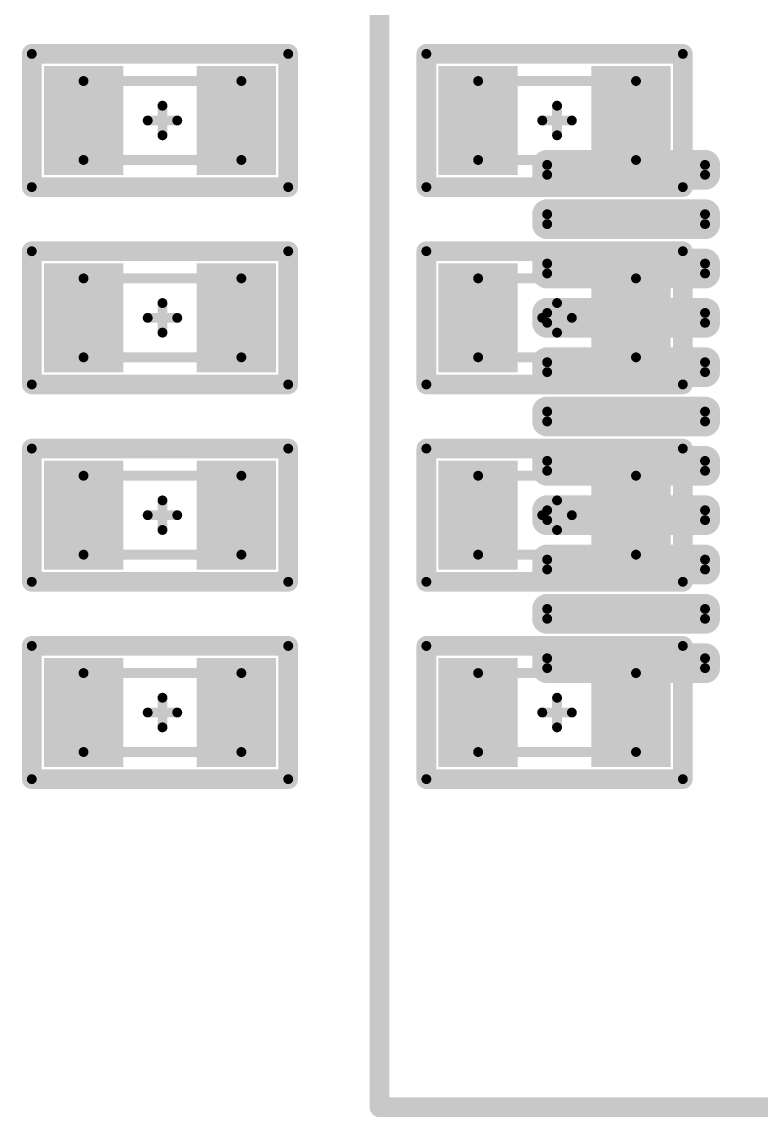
# Model space of a CAD drawing. Header units: millimetres. Extents: x 169 to 355, y 129 to 253.
# Drawn here: x 238.37 to 245.87, y 136.9 to 148 of the extents above; entities that cross this region are included whole.
import ezdxf

# ---------------------------------------------------------------- set-up
doc = ezdxf.new("R2010")
doc.units = ezdxf.units.MM
for name, color, linetype in [('BottomLayer', 5, 'Continuous'), ('BottomOverlay', 54, 'Continuous'), ('BottomPaste', 16, 'Continuous'), ('BottomSolder', 6, 'Continuous'), ('Mechanical1', 6, 'Continuous'), ('Mechanical15', 56, 'Continuous'), ('TopLayer', 1, 'Continuous'), ('TopOverlay', 2, 'Continuous'), ('TopPaste', 8, 'Continuous'), ('TopSolder', 216, 'Continuous')]:
    doc.layers.add(name, color=color, linetype=linetype)

# ---------------------------------------------------------------- blocks, each defined once
blk = doc.blocks.new('R0603_1491')
at = {"layer": 'Mechanical1', "const_width": 0.1}
for points in [[(0.8, 0.4), (-0.8, 0.4)], [(-0.8, 0.4), (-0.8, -0.4)], [(0.8, 0.4), (0.8, -0.4)], [(0.8, -0.4), (-0.8, -0.4)]]:
    blk.add_lwpolyline(points, dxfattribs=at)
at = {"layer": 'Mechanical1', "const_width": 0.05}
for points in [[(-0.825, 0.4, 1), (-0.775, 0.4, 1)], [(-0.825, 0.4, 1), (-0.775, 0.4, 1)], [(0.775, 0.4, 1), (0.825, 0.4, 1)], [(0.775, 0.4, 1), (0.825, 0.4, 1)], [(-0.825, -0.4, 1), (-0.775, -0.4, 1)], [(-0.825, -0.4, 1), (-0.775, -0.4, 1)], [(0.775, -0.4, 1), (0.825, -0.4, 1)], [(0.775, -0.4, 1), (0.825, -0.4, 1)]]:
    blk.add_lwpolyline(points, format="xyb", close=True, dxfattribs=at)
at = {"layer": 'Mechanical15', "const_width": 0.1}
for points in [[(1.325, 0.675), (-1.275, 0.675)], [(-1.275, 0.675), (-1.275, -0.675)], [(1.325, 0.675), (1.325, -0.675)], [(0, 0.15), (0, -0.15)], [(0.15, 0), (-0.15, 0)], [(1.325, -0.675), (-1.275, -0.675)]]:
    blk.add_lwpolyline(points, dxfattribs=at)
at = {"layer": 'Mechanical15', "const_width": 0.05}
for points in [[(-1.3, 0.675, 1), (-1.25, 0.675, 1)], [(-1.3, 0.675, 1), (-1.25, 0.675, 1)], [(1.3, 0.675, 1), (1.35, 0.675, 1)], [(1.3, 0.675, 1), (1.35, 0.675, 1)], [(-0.025, 0.15, 1), (0.025, 0.15, 1)], [(-0.175, 0, 1), (-0.125, 0, 1)], [(0.125, 0, 1), (0.175, 0, 1)], [(-0.025, -0.15, 1), (0.025, -0.15, 1)], [(-1.3, -0.675, 1), (-1.25, -0.675, 1)], [(-1.3, -0.675, 1), (-1.25, -0.675, 1)], [(1.3, -0.675, 1), (1.35, -0.675, 1)], [(1.3, -0.675, 1), (1.35, -0.675, 1)]]:
    blk.add_lwpolyline(points, format="xyb", close=True, dxfattribs=at)
at = {"layer": 'TopLayer'}
for points in [[(-1.05, 0.45), (-1.05, -0.45), (-0.45, 0.45), (-0.45, -0.45)], [(0.5, 0.45), (0.5, -0.45), (1.1, 0.45), (1.1, -0.45)]]:
    blk.add_solid(points, dxfattribs=at)
at = {"layer": 'TopOverlay', "const_width": 0.2}
for points in [[(1.325, 0.675), (-1.275, 0.675)], [(-1.275, 0.675), (-1.275, -0.675)], [(1.325, 0.675), (1.325, -0.675)], [(1.325, -0.675), (-1.275, -0.675)]]:
    blk.add_lwpolyline(points, dxfattribs=at)
at = {"layer": 'TopOverlay', "const_width": 0.1}
for points in [[(-1.325, 0.675, 1), (-1.225, 0.675, 1)], [(-1.325, 0.675, 1), (-1.225, 0.675, 1)], [(1.275, 0.675, 1), (1.375, 0.675, 1)], [(1.275, 0.675, 1), (1.375, 0.675, 1)], [(-1.325, -0.675, 1), (-1.225, -0.675, 1)], [(-1.325, -0.675, 1), (-1.225, -0.675, 1)], [(1.275, -0.675, 1), (1.375, -0.675, 1)], [(1.275, -0.675, 1), (1.375, -0.675, 1)]]:
    blk.add_lwpolyline(points, format="xyb", close=True, dxfattribs=at)
at = {"layer": 'TopPaste'}
for points in [[(-1.05, 0.45), (-1.05, -0.45), (-0.45, 0.45), (-0.45, -0.45)], [(0.5, 0.45), (0.5, -0.45), (1.1, 0.45), (1.1, -0.45)]]:
    blk.add_solid(points, dxfattribs=at)
at = {"layer": 'TopSolder'}
for points in [[(-1.152, 0.552), (-1.152, -0.552), (-0.348, 0.552), (-0.348, -0.552)], [(0.398, 0.552), (0.398, -0.552), (1.202, 0.552), (1.202, -0.552)]]:
    blk.add_solid(points, dxfattribs=at)
blk = doc.blocks.new('R0603_1492')
at = {"layer": 'Mechanical1', "const_width": 0.1}
for points in [[(0.8, 0.4), (-0.8, 0.4)], [(-0.8, 0.4), (-0.8, -0.4)], [(0.8, 0.4), (0.8, -0.4)], [(0.8, -0.4), (-0.8, -0.4)]]:
    blk.add_lwpolyline(points, dxfattribs=at)
at = {"layer": 'Mechanical1', "const_width": 0.05}
for points in [[(-0.825, 0.4, 1), (-0.775, 0.4, 1)], [(-0.825, 0.4, 1), (-0.775, 0.4, 1)], [(0.775, 0.4, 1), (0.825, 0.4, 1)], [(0.775, 0.4, 1), (0.825, 0.4, 1)], [(-0.825, -0.4, 1), (-0.775, -0.4, 1)], [(-0.825, -0.4, 1), (-0.775, -0.4, 1)], [(0.775, -0.4, 1), (0.825, -0.4, 1)], [(0.775, -0.4, 1), (0.825, -0.4, 1)]]:
    blk.add_lwpolyline(points, format="xyb", close=True, dxfattribs=at)
at = {"layer": 'Mechanical15', "const_width": 0.1}
for points in [[(1.325, 0.675), (-1.275, 0.675)], [(-1.275, 0.675), (-1.275, -0.675)], [(1.325, 0.675), (1.325, -0.675)], [(0, 0.15), (0, -0.15)], [(0.15, 0), (-0.15, 0)], [(1.325, -0.675), (-1.275, -0.675)]]:
    blk.add_lwpolyline(points, dxfattribs=at)
at = {"layer": 'Mechanical15', "const_width": 0.05}
for points in [[(-1.3, 0.675, 1), (-1.25, 0.675, 1)], [(-1.3, 0.675, 1), (-1.25, 0.675, 1)], [(1.3, 0.675, 1), (1.35, 0.675, 1)], [(1.3, 0.675, 1), (1.35, 0.675, 1)], [(-0.025, 0.15, 1), (0.025, 0.15, 1)], [(-0.175, 0, 1), (-0.125, 0, 1)], [(0.125, 0, 1), (0.175, 0, 1)], [(-0.025, -0.15, 1), (0.025, -0.15, 1)], [(-1.3, -0.675, 1), (-1.25, -0.675, 1)], [(-1.3, -0.675, 1), (-1.25, -0.675, 1)], [(1.3, -0.675, 1), (1.35, -0.675, 1)], [(1.3, -0.675, 1), (1.35, -0.675, 1)]]:
    blk.add_lwpolyline(points, format="xyb", close=True, dxfattribs=at)
at = {"layer": 'TopLayer'}
for points in [[(-1.05, 0.45), (-1.05, -0.45), (-0.45, 0.45), (-0.45, -0.45)], [(0.5, 0.45), (0.5, -0.45), (1.1, 0.45), (1.1, -0.45)]]:
    blk.add_solid(points, dxfattribs=at)
at = {"layer": 'TopOverlay', "const_width": 0.2}
for points in [[(1.325, 0.675), (-1.275, 0.675)], [(-1.275, 0.675), (-1.275, -0.675)], [(1.325, 0.675), (1.325, -0.675)], [(1.325, -0.675), (-1.275, -0.675)]]:
    blk.add_lwpolyline(points, dxfattribs=at)
at = {"layer": 'TopOverlay', "const_width": 0.1}
for points in [[(-1.325, 0.675, 1), (-1.225, 0.675, 1)], [(-1.325, 0.675, 1), (-1.225, 0.675, 1)], [(1.275, 0.675, 1), (1.375, 0.675, 1)], [(1.275, 0.675, 1), (1.375, 0.675, 1)], [(-1.325, -0.675, 1), (-1.225, -0.675, 1)], [(-1.325, -0.675, 1), (-1.225, -0.675, 1)], [(1.275, -0.675, 1), (1.375, -0.675, 1)], [(1.275, -0.675, 1), (1.375, -0.675, 1)]]:
    blk.add_lwpolyline(points, format="xyb", close=True, dxfattribs=at)
at = {"layer": 'TopPaste'}
for points in [[(-1.05, 0.45), (-1.05, -0.45), (-0.45, 0.45), (-0.45, -0.45)], [(0.5, 0.45), (0.5, -0.45), (1.1, 0.45), (1.1, -0.45)]]:
    blk.add_solid(points, dxfattribs=at)
at = {"layer": 'TopSolder'}
for points in [[(-1.152, 0.552), (-1.152, -0.552), (-0.348, 0.552), (-0.348, -0.552)], [(0.398, 0.552), (0.398, -0.552), (1.202, 0.552), (1.202, -0.552)]]:
    blk.add_solid(points, dxfattribs=at)
blk = doc.blocks.new('R0603_1493')
at = {"layer": 'Mechanical1', "const_width": 0.1}
for points in [[(0.8, 0.4), (-0.8, 0.4)], [(-0.8, 0.4), (-0.8, -0.4)], [(0.8, 0.4), (0.8, -0.4)], [(0.8, -0.4), (-0.8, -0.4)]]:
    blk.add_lwpolyline(points, dxfattribs=at)
at = {"layer": 'Mechanical1', "const_width": 0.05}
for points in [[(-0.825, 0.4, 1), (-0.775, 0.4, 1)], [(-0.825, 0.4, 1), (-0.775, 0.4, 1)], [(0.775, 0.4, 1), (0.825, 0.4, 1)], [(0.775, 0.4, 1), (0.825, 0.4, 1)], [(-0.825, -0.4, 1), (-0.775, -0.4, 1)], [(-0.825, -0.4, 1), (-0.775, -0.4, 1)], [(0.775, -0.4, 1), (0.825, -0.4, 1)], [(0.775, -0.4, 1), (0.825, -0.4, 1)]]:
    blk.add_lwpolyline(points, format="xyb", close=True, dxfattribs=at)
at = {"layer": 'Mechanical15', "const_width": 0.1}
for points in [[(1.325, 0.675), (-1.275, 0.675)], [(-1.275, 0.675), (-1.275, -0.675)], [(1.325, 0.675), (1.325, -0.675)], [(0, 0.15), (0, -0.15)], [(0.15, 0), (-0.15, 0)], [(1.325, -0.675), (-1.275, -0.675)]]:
    blk.add_lwpolyline(points, dxfattribs=at)
at = {"layer": 'Mechanical15', "const_width": 0.05}
for points in [[(-1.3, 0.675, 1), (-1.25, 0.675, 1)], [(-1.3, 0.675, 1), (-1.25, 0.675, 1)], [(1.3, 0.675, 1), (1.35, 0.675, 1)], [(1.3, 0.675, 1), (1.35, 0.675, 1)], [(-0.025, 0.15, 1), (0.025, 0.15, 1)], [(-0.175, 0, 1), (-0.125, 0, 1)], [(0.125, 0, 1), (0.175, 0, 1)], [(-0.025, -0.15, 1), (0.025, -0.15, 1)], [(-1.3, -0.675, 1), (-1.25, -0.675, 1)], [(-1.3, -0.675, 1), (-1.25, -0.675, 1)], [(1.3, -0.675, 1), (1.35, -0.675, 1)], [(1.3, -0.675, 1), (1.35, -0.675, 1)]]:
    blk.add_lwpolyline(points, format="xyb", close=True, dxfattribs=at)
at = {"layer": 'TopLayer'}
for points in [[(-1.05, 0.45), (-1.05, -0.45), (-0.45, 0.45), (-0.45, -0.45)], [(0.5, 0.45), (0.5, -0.45), (1.1, 0.45), (1.1, -0.45)]]:
    blk.add_solid(points, dxfattribs=at)
at = {"layer": 'TopOverlay', "const_width": 0.2}
for points in [[(1.325, 0.675), (-1.275, 0.675)], [(-1.275, 0.675), (-1.275, -0.675)], [(1.325, 0.675), (1.325, -0.675)], [(1.325, -0.675), (-1.275, -0.675)]]:
    blk.add_lwpolyline(points, dxfattribs=at)
at = {"layer": 'TopOverlay', "const_width": 0.1}
for points in [[(-1.325, 0.675, 1), (-1.225, 0.675, 1)], [(-1.325, 0.675, 1), (-1.225, 0.675, 1)], [(1.275, 0.675, 1), (1.375, 0.675, 1)], [(1.275, 0.675, 1), (1.375, 0.675, 1)], [(-1.325, -0.675, 1), (-1.225, -0.675, 1)], [(-1.325, -0.675, 1), (-1.225, -0.675, 1)], [(1.275, -0.675, 1), (1.375, -0.675, 1)], [(1.275, -0.675, 1), (1.375, -0.675, 1)]]:
    blk.add_lwpolyline(points, format="xyb", close=True, dxfattribs=at)
at = {"layer": 'TopPaste'}
for points in [[(-1.05, 0.45), (-1.05, -0.45), (-0.45, 0.45), (-0.45, -0.45)], [(0.5, 0.45), (0.5, -0.45), (1.1, 0.45), (1.1, -0.45)]]:
    blk.add_solid(points, dxfattribs=at)
at = {"layer": 'TopSolder'}
for points in [[(-1.152, 0.552), (-1.152, -0.552), (-0.348, 0.552), (-0.348, -0.552)], [(0.398, 0.552), (0.398, -0.552), (1.202, 0.552), (1.202, -0.552)]]:
    blk.add_solid(points, dxfattribs=at)
blk = doc.blocks.new('R0603_1494')
at = {"layer": 'Mechanical1', "const_width": 0.1}
for points in [[(0.8, 0.4), (-0.8, 0.4)], [(-0.8, 0.4), (-0.8, -0.4)], [(0.8, 0.4), (0.8, -0.4)], [(0.8, -0.4), (-0.8, -0.4)]]:
    blk.add_lwpolyline(points, dxfattribs=at)
at = {"layer": 'Mechanical1', "const_width": 0.05}
for points in [[(-0.825, 0.4, 1), (-0.775, 0.4, 1)], [(-0.825, 0.4, 1), (-0.775, 0.4, 1)], [(0.775, 0.4, 1), (0.825, 0.4, 1)], [(0.775, 0.4, 1), (0.825, 0.4, 1)], [(-0.825, -0.4, 1), (-0.775, -0.4, 1)], [(-0.825, -0.4, 1), (-0.775, -0.4, 1)], [(0.775, -0.4, 1), (0.825, -0.4, 1)], [(0.775, -0.4, 1), (0.825, -0.4, 1)]]:
    blk.add_lwpolyline(points, format="xyb", close=True, dxfattribs=at)
at = {"layer": 'Mechanical15', "const_width": 0.1}
for points in [[(1.325, 0.675), (-1.275, 0.675)], [(-1.275, 0.675), (-1.275, -0.675)], [(1.325, 0.675), (1.325, -0.675)], [(0, 0.15), (0, -0.15)], [(0.15, 0), (-0.15, 0)], [(1.325, -0.675), (-1.275, -0.675)]]:
    blk.add_lwpolyline(points, dxfattribs=at)
at = {"layer": 'Mechanical15', "const_width": 0.05}
for points in [[(-1.3, 0.675, 1), (-1.25, 0.675, 1)], [(-1.3, 0.675, 1), (-1.25, 0.675, 1)], [(1.3, 0.675, 1), (1.35, 0.675, 1)], [(1.3, 0.675, 1), (1.35, 0.675, 1)], [(-0.025, 0.15, 1), (0.025, 0.15, 1)], [(-0.175, 0, 1), (-0.125, 0, 1)], [(0.125, 0, 1), (0.175, 0, 1)], [(-0.025, -0.15, 1), (0.025, -0.15, 1)], [(-1.3, -0.675, 1), (-1.25, -0.675, 1)], [(-1.3, -0.675, 1), (-1.25, -0.675, 1)], [(1.3, -0.675, 1), (1.35, -0.675, 1)], [(1.3, -0.675, 1), (1.35, -0.675, 1)]]:
    blk.add_lwpolyline(points, format="xyb", close=True, dxfattribs=at)
at = {"layer": 'TopLayer'}
for points in [[(-1.05, 0.45), (-1.05, -0.45), (-0.45, 0.45), (-0.45, -0.45)], [(0.5, 0.45), (0.5, -0.45), (1.1, 0.45), (1.1, -0.45)]]:
    blk.add_solid(points, dxfattribs=at)
at = {"layer": 'TopOverlay', "const_width": 0.2}
for points in [[(1.325, 0.675), (-1.275, 0.675)], [(-1.275, 0.675), (-1.275, -0.675)], [(1.325, 0.675), (1.325, -0.675)], [(1.325, -0.675), (-1.275, -0.675)]]:
    blk.add_lwpolyline(points, dxfattribs=at)
at = {"layer": 'TopOverlay', "const_width": 0.1}
for points in [[(-1.325, 0.675, 1), (-1.225, 0.675, 1)], [(-1.325, 0.675, 1), (-1.225, 0.675, 1)], [(1.275, 0.675, 1), (1.375, 0.675, 1)], [(1.275, 0.675, 1), (1.375, 0.675, 1)], [(-1.325, -0.675, 1), (-1.225, -0.675, 1)], [(-1.325, -0.675, 1), (-1.225, -0.675, 1)], [(1.275, -0.675, 1), (1.375, -0.675, 1)], [(1.275, -0.675, 1), (1.375, -0.675, 1)]]:
    blk.add_lwpolyline(points, format="xyb", close=True, dxfattribs=at)
at = {"layer": 'TopPaste'}
for points in [[(-1.05, 0.45), (-1.05, -0.45), (-0.45, 0.45), (-0.45, -0.45)], [(0.5, 0.45), (0.5, -0.45), (1.1, 0.45), (1.1, -0.45)]]:
    blk.add_solid(points, dxfattribs=at)
at = {"layer": 'TopSolder'}
for points in [[(-1.152, 0.552), (-1.152, -0.552), (-0.348, 0.552), (-0.348, -0.552)], [(0.398, 0.552), (0.398, -0.552), (1.202, 0.552), (1.202, -0.552)]]:
    blk.add_solid(points, dxfattribs=at)
blk = doc.blocks.new('R0603_1496')
at = {"layer": 'Mechanical1', "const_width": 0.1}
for points in [[(0.8, 0.4), (-0.8, 0.4)], [(-0.8, 0.4), (-0.8, -0.4)], [(0.8, 0.4), (0.8, -0.4)], [(0.8, -0.4), (-0.8, -0.4)]]:
    blk.add_lwpolyline(points, dxfattribs=at)
at = {"layer": 'Mechanical1', "const_width": 0.05}
for points in [[(-0.825, 0.4, 1), (-0.775, 0.4, 1)], [(-0.825, 0.4, 1), (-0.775, 0.4, 1)], [(0.775, 0.4, 1), (0.825, 0.4, 1)], [(0.775, 0.4, 1), (0.825, 0.4, 1)], [(-0.825, -0.4, 1), (-0.775, -0.4, 1)], [(-0.825, -0.4, 1), (-0.775, -0.4, 1)], [(0.775, -0.4, 1), (0.825, -0.4, 1)], [(0.775, -0.4, 1), (0.825, -0.4, 1)]]:
    blk.add_lwpolyline(points, format="xyb", close=True, dxfattribs=at)
at = {"layer": 'Mechanical15', "const_width": 0.1}
for points in [[(1.325, 0.675), (-1.275, 0.675)], [(-1.275, 0.675), (-1.275, -0.675)], [(1.325, 0.675), (1.325, -0.675)], [(0, 0.15), (0, -0.15)], [(0.15, 0), (-0.15, 0)], [(1.325, -0.675), (-1.275, -0.675)]]:
    blk.add_lwpolyline(points, dxfattribs=at)
at = {"layer": 'Mechanical15', "const_width": 0.05}
for points in [[(-1.3, 0.675, 1), (-1.25, 0.675, 1)], [(-1.3, 0.675, 1), (-1.25, 0.675, 1)], [(1.3, 0.675, 1), (1.35, 0.675, 1)], [(1.3, 0.675, 1), (1.35, 0.675, 1)], [(-0.025, 0.15, 1), (0.025, 0.15, 1)], [(-0.175, 0, 1), (-0.125, 0, 1)], [(0.125, 0, 1), (0.175, 0, 1)], [(-0.025, -0.15, 1), (0.025, -0.15, 1)], [(-1.3, -0.675, 1), (-1.25, -0.675, 1)], [(-1.3, -0.675, 1), (-1.25, -0.675, 1)], [(1.3, -0.675, 1), (1.35, -0.675, 1)], [(1.3, -0.675, 1), (1.35, -0.675, 1)]]:
    blk.add_lwpolyline(points, format="xyb", close=True, dxfattribs=at)
at = {"layer": 'TopLayer'}
for points in [[(-1.05, 0.45), (-1.05, -0.45), (-0.45, 0.45), (-0.45, -0.45)], [(0.5, 0.45), (0.5, -0.45), (1.1, 0.45), (1.1, -0.45)]]:
    blk.add_solid(points, dxfattribs=at)
at = {"layer": 'TopOverlay', "const_width": 0.2}
for points in [[(1.325, 0.675), (-1.275, 0.675)], [(-1.275, 0.675), (-1.275, -0.675)], [(1.325, 0.675), (1.325, -0.675)], [(1.325, -0.675), (-1.275, -0.675)]]:
    blk.add_lwpolyline(points, dxfattribs=at)
at = {"layer": 'TopOverlay', "const_width": 0.1}
for points in [[(-1.325, 0.675, 1), (-1.225, 0.675, 1)], [(-1.325, 0.675, 1), (-1.225, 0.675, 1)], [(1.275, 0.675, 1), (1.375, 0.675, 1)], [(1.275, 0.675, 1), (1.375, 0.675, 1)], [(-1.325, -0.675, 1), (-1.225, -0.675, 1)], [(-1.325, -0.675, 1), (-1.225, -0.675, 1)], [(1.275, -0.675, 1), (1.375, -0.675, 1)], [(1.275, -0.675, 1), (1.375, -0.675, 1)]]:
    blk.add_lwpolyline(points, format="xyb", close=True, dxfattribs=at)
at = {"layer": 'TopPaste'}
for points in [[(-1.05, 0.45), (-1.05, -0.45), (-0.45, 0.45), (-0.45, -0.45)], [(0.5, 0.45), (0.5, -0.45), (1.1, 0.45), (1.1, -0.45)]]:
    blk.add_solid(points, dxfattribs=at)
at = {"layer": 'TopSolder'}
for points in [[(-1.152, 0.552), (-1.152, -0.552), (-0.348, 0.552), (-0.348, -0.552)], [(0.398, 0.552), (0.398, -0.552), (1.202, 0.552), (1.202, -0.552)]]:
    blk.add_solid(points, dxfattribs=at)
blk = doc.blocks.new('R0603_1497')
at = {"layer": 'Mechanical1', "const_width": 0.1}
for points in [[(0.8, 0.4), (-0.8, 0.4)], [(-0.8, 0.4), (-0.8, -0.4)], [(0.8, 0.4), (0.8, -0.4)], [(0.8, -0.4), (-0.8, -0.4)]]:
    blk.add_lwpolyline(points, dxfattribs=at)
at = {"layer": 'Mechanical1', "const_width": 0.05}
for points in [[(-0.825, 0.4, 1), (-0.775, 0.4, 1)], [(-0.825, 0.4, 1), (-0.775, 0.4, 1)], [(0.775, 0.4, 1), (0.825, 0.4, 1)], [(0.775, 0.4, 1), (0.825, 0.4, 1)], [(-0.825, -0.4, 1), (-0.775, -0.4, 1)], [(-0.825, -0.4, 1), (-0.775, -0.4, 1)], [(0.775, -0.4, 1), (0.825, -0.4, 1)], [(0.775, -0.4, 1), (0.825, -0.4, 1)]]:
    blk.add_lwpolyline(points, format="xyb", close=True, dxfattribs=at)
at = {"layer": 'Mechanical15', "const_width": 0.1}
for points in [[(1.325, 0.675), (-1.275, 0.675)], [(-1.275, 0.675), (-1.275, -0.675)], [(1.325, 0.675), (1.325, -0.675)], [(0, 0.15), (0, -0.15)], [(0.15, 0), (-0.15, 0)], [(1.325, -0.675), (-1.275, -0.675)]]:
    blk.add_lwpolyline(points, dxfattribs=at)
at = {"layer": 'Mechanical15', "const_width": 0.05}
for points in [[(-1.3, 0.675, 1), (-1.25, 0.675, 1)], [(-1.3, 0.675, 1), (-1.25, 0.675, 1)], [(1.3, 0.675, 1), (1.35, 0.675, 1)], [(1.3, 0.675, 1), (1.35, 0.675, 1)], [(-0.025, 0.15, 1), (0.025, 0.15, 1)], [(-0.175, 0, 1), (-0.125, 0, 1)], [(0.125, 0, 1), (0.175, 0, 1)], [(-0.025, -0.15, 1), (0.025, -0.15, 1)], [(-1.3, -0.675, 1), (-1.25, -0.675, 1)], [(-1.3, -0.675, 1), (-1.25, -0.675, 1)], [(1.3, -0.675, 1), (1.35, -0.675, 1)], [(1.3, -0.675, 1), (1.35, -0.675, 1)]]:
    blk.add_lwpolyline(points, format="xyb", close=True, dxfattribs=at)
at = {"layer": 'TopLayer'}
for points in [[(-1.05, 0.45), (-1.05, -0.45), (-0.45, 0.45), (-0.45, -0.45)], [(0.5, 0.45), (0.5, -0.45), (1.1, 0.45), (1.1, -0.45)]]:
    blk.add_solid(points, dxfattribs=at)
at = {"layer": 'TopOverlay', "const_width": 0.2}
for points in [[(1.325, 0.675), (-1.275, 0.675)], [(-1.275, 0.675), (-1.275, -0.675)], [(1.325, 0.675), (1.325, -0.675)], [(1.325, -0.675), (-1.275, -0.675)]]:
    blk.add_lwpolyline(points, dxfattribs=at)
at = {"layer": 'TopOverlay', "const_width": 0.1}
for points in [[(-1.325, 0.675, 1), (-1.225, 0.675, 1)], [(-1.325, 0.675, 1), (-1.225, 0.675, 1)], [(1.275, 0.675, 1), (1.375, 0.675, 1)], [(1.275, 0.675, 1), (1.375, 0.675, 1)], [(-1.325, -0.675, 1), (-1.225, -0.675, 1)], [(-1.325, -0.675, 1), (-1.225, -0.675, 1)], [(1.275, -0.675, 1), (1.375, -0.675, 1)], [(1.275, -0.675, 1), (1.375, -0.675, 1)]]:
    blk.add_lwpolyline(points, format="xyb", close=True, dxfattribs=at)
at = {"layer": 'TopPaste'}
for points in [[(-1.05, 0.45), (-1.05, -0.45), (-0.45, 0.45), (-0.45, -0.45)], [(0.5, 0.45), (0.5, -0.45), (1.1, 0.45), (1.1, -0.45)]]:
    blk.add_solid(points, dxfattribs=at)
at = {"layer": 'TopSolder'}
for points in [[(-1.152, 0.552), (-1.152, -0.552), (-0.348, 0.552), (-0.348, -0.552)], [(0.398, 0.552), (0.398, -0.552), (1.202, 0.552), (1.202, -0.552)]]:
    blk.add_solid(points, dxfattribs=at)
blk = doc.blocks.new('R0603_1498')
at = {"layer": 'Mechanical1', "const_width": 0.1}
for points in [[(0.8, 0.4), (-0.8, 0.4)], [(-0.8, 0.4), (-0.8, -0.4)], [(0.8, 0.4), (0.8, -0.4)], [(0.8, -0.4), (-0.8, -0.4)]]:
    blk.add_lwpolyline(points, dxfattribs=at)
at = {"layer": 'Mechanical1', "const_width": 0.05}
for points in [[(-0.825, 0.4, 1), (-0.775, 0.4, 1)], [(-0.825, 0.4, 1), (-0.775, 0.4, 1)], [(0.775, 0.4, 1), (0.825, 0.4, 1)], [(0.775, 0.4, 1), (0.825, 0.4, 1)], [(-0.825, -0.4, 1), (-0.775, -0.4, 1)], [(-0.825, -0.4, 1), (-0.775, -0.4, 1)], [(0.775, -0.4, 1), (0.825, -0.4, 1)], [(0.775, -0.4, 1), (0.825, -0.4, 1)]]:
    blk.add_lwpolyline(points, format="xyb", close=True, dxfattribs=at)
at = {"layer": 'Mechanical15', "const_width": 0.1}
for points in [[(1.325, 0.675), (-1.275, 0.675)], [(-1.275, 0.675), (-1.275, -0.675)], [(1.325, 0.675), (1.325, -0.675)], [(0, 0.15), (0, -0.15)], [(0.15, 0), (-0.15, 0)], [(1.325, -0.675), (-1.275, -0.675)]]:
    blk.add_lwpolyline(points, dxfattribs=at)
at = {"layer": 'Mechanical15', "const_width": 0.05}
for points in [[(-1.3, 0.675, 1), (-1.25, 0.675, 1)], [(-1.3, 0.675, 1), (-1.25, 0.675, 1)], [(1.3, 0.675, 1), (1.35, 0.675, 1)], [(1.3, 0.675, 1), (1.35, 0.675, 1)], [(-0.025, 0.15, 1), (0.025, 0.15, 1)], [(-0.175, 0, 1), (-0.125, 0, 1)], [(0.125, 0, 1), (0.175, 0, 1)], [(-0.025, -0.15, 1), (0.025, -0.15, 1)], [(-1.3, -0.675, 1), (-1.25, -0.675, 1)], [(-1.3, -0.675, 1), (-1.25, -0.675, 1)], [(1.3, -0.675, 1), (1.35, -0.675, 1)], [(1.3, -0.675, 1), (1.35, -0.675, 1)]]:
    blk.add_lwpolyline(points, format="xyb", close=True, dxfattribs=at)
at = {"layer": 'TopLayer'}
for points in [[(-1.05, 0.45), (-1.05, -0.45), (-0.45, 0.45), (-0.45, -0.45)], [(0.5, 0.45), (0.5, -0.45), (1.1, 0.45), (1.1, -0.45)]]:
    blk.add_solid(points, dxfattribs=at)
at = {"layer": 'TopOverlay', "const_width": 0.2}
for points in [[(1.325, 0.675), (-1.275, 0.675)], [(-1.275, 0.675), (-1.275, -0.675)], [(1.325, 0.675), (1.325, -0.675)], [(1.325, -0.675), (-1.275, -0.675)]]:
    blk.add_lwpolyline(points, dxfattribs=at)
at = {"layer": 'TopOverlay', "const_width": 0.1}
for points in [[(-1.325, 0.675, 1), (-1.225, 0.675, 1)], [(-1.325, 0.675, 1), (-1.225, 0.675, 1)], [(1.275, 0.675, 1), (1.375, 0.675, 1)], [(1.275, 0.675, 1), (1.375, 0.675, 1)], [(-1.325, -0.675, 1), (-1.225, -0.675, 1)], [(-1.325, -0.675, 1), (-1.225, -0.675, 1)], [(1.275, -0.675, 1), (1.375, -0.675, 1)], [(1.275, -0.675, 1), (1.375, -0.675, 1)]]:
    blk.add_lwpolyline(points, format="xyb", close=True, dxfattribs=at)
at = {"layer": 'TopPaste'}
for points in [[(-1.05, 0.45), (-1.05, -0.45), (-0.45, 0.45), (-0.45, -0.45)], [(0.5, 0.45), (0.5, -0.45), (1.1, 0.45), (1.1, -0.45)]]:
    blk.add_solid(points, dxfattribs=at)
at = {"layer": 'TopSolder'}
for points in [[(-1.152, 0.552), (-1.152, -0.552), (-0.348, 0.552), (-0.348, -0.552)], [(0.398, 0.552), (0.398, -0.552), (1.202, 0.552), (1.202, -0.552)]]:
    blk.add_solid(points, dxfattribs=at)
blk = doc.blocks.new('R0603_1499')
at = {"layer": 'Mechanical1', "const_width": 0.1}
for points in [[(0.8, 0.4), (-0.8, 0.4)], [(-0.8, 0.4), (-0.8, -0.4)], [(0.8, 0.4), (0.8, -0.4)], [(0.8, -0.4), (-0.8, -0.4)]]:
    blk.add_lwpolyline(points, dxfattribs=at)
at = {"layer": 'Mechanical1', "const_width": 0.05}
for points in [[(-0.825, 0.4, 1), (-0.775, 0.4, 1)], [(-0.825, 0.4, 1), (-0.775, 0.4, 1)], [(0.775, 0.4, 1), (0.825, 0.4, 1)], [(0.775, 0.4, 1), (0.825, 0.4, 1)], [(-0.825, -0.4, 1), (-0.775, -0.4, 1)], [(-0.825, -0.4, 1), (-0.775, -0.4, 1)], [(0.775, -0.4, 1), (0.825, -0.4, 1)], [(0.775, -0.4, 1), (0.825, -0.4, 1)]]:
    blk.add_lwpolyline(points, format="xyb", close=True, dxfattribs=at)
at = {"layer": 'Mechanical15', "const_width": 0.1}
for points in [[(1.325, 0.675), (-1.275, 0.675)], [(-1.275, 0.675), (-1.275, -0.675)], [(1.325, 0.675), (1.325, -0.675)], [(0, 0.15), (0, -0.15)], [(0.15, 0), (-0.15, 0)], [(1.325, -0.675), (-1.275, -0.675)]]:
    blk.add_lwpolyline(points, dxfattribs=at)
at = {"layer": 'Mechanical15', "const_width": 0.05}
for points in [[(-1.3, 0.675, 1), (-1.25, 0.675, 1)], [(-1.3, 0.675, 1), (-1.25, 0.675, 1)], [(1.3, 0.675, 1), (1.35, 0.675, 1)], [(1.3, 0.675, 1), (1.35, 0.675, 1)], [(-0.025, 0.15, 1), (0.025, 0.15, 1)], [(-0.175, 0, 1), (-0.125, 0, 1)], [(0.125, 0, 1), (0.175, 0, 1)], [(-0.025, -0.15, 1), (0.025, -0.15, 1)], [(-1.3, -0.675, 1), (-1.25, -0.675, 1)], [(-1.3, -0.675, 1), (-1.25, -0.675, 1)], [(1.3, -0.675, 1), (1.35, -0.675, 1)], [(1.3, -0.675, 1), (1.35, -0.675, 1)]]:
    blk.add_lwpolyline(points, format="xyb", close=True, dxfattribs=at)
at = {"layer": 'TopLayer'}
for points in [[(-1.05, 0.45), (-1.05, -0.45), (-0.45, 0.45), (-0.45, -0.45)], [(0.5, 0.45), (0.5, -0.45), (1.1, 0.45), (1.1, -0.45)]]:
    blk.add_solid(points, dxfattribs=at)
at = {"layer": 'TopOverlay', "const_width": 0.2}
for points in [[(1.325, 0.675), (-1.275, 0.675)], [(-1.275, 0.675), (-1.275, -0.675)], [(1.325, 0.675), (1.325, -0.675)], [(1.325, -0.675), (-1.275, -0.675)]]:
    blk.add_lwpolyline(points, dxfattribs=at)
at = {"layer": 'TopOverlay', "const_width": 0.1}
for points in [[(-1.325, 0.675, 1), (-1.225, 0.675, 1)], [(-1.325, 0.675, 1), (-1.225, 0.675, 1)], [(1.275, 0.675, 1), (1.375, 0.675, 1)], [(1.275, 0.675, 1), (1.375, 0.675, 1)], [(-1.325, -0.675, 1), (-1.225, -0.675, 1)], [(-1.325, -0.675, 1), (-1.225, -0.675, 1)], [(1.275, -0.675, 1), (1.375, -0.675, 1)], [(1.275, -0.675, 1), (1.375, -0.675, 1)]]:
    blk.add_lwpolyline(points, format="xyb", close=True, dxfattribs=at)
at = {"layer": 'TopPaste'}
for points in [[(-1.05, 0.45), (-1.05, -0.45), (-0.45, 0.45), (-0.45, -0.45)], [(0.5, 0.45), (0.5, -0.45), (1.1, 0.45), (1.1, -0.45)]]:
    blk.add_solid(points, dxfattribs=at)
at = {"layer": 'TopSolder'}
for points in [[(-1.152, 0.552), (-1.152, -0.552), (-0.348, 0.552), (-0.348, -0.552)], [(0.398, 0.552), (0.398, -0.552), (1.202, 0.552), (1.202, -0.552)]]:
    blk.add_solid(points, dxfattribs=at)

msp = doc.modelspace()

# ---------------------------------------------------------------- linework, layer by layer
at = {"layer": 'BottomLayer', "const_width": 0.05}
for points in [[(243.675, 146.55, 1), (243.725, 146.55, 1)], [(245.275, 146.55, 1), (245.325, 146.55, 1)], [(243.675, 146.45, 1), (243.725, 146.45, 1)], [(245.275, 146.45, 1), (245.325, 146.45, 1)], [(243.675, 146.05, 1), (243.725, 146.05, 1)], [(245.275, 146.05, 1), (245.325, 146.05, 1)], [(243.675, 145.95, 1), (243.725, 145.95, 1)], [(245.275, 145.95, 1), (245.325, 145.95, 1)], [(243.675, 145.55, 1), (243.725, 145.55, 1)], [(245.275, 145.55, 1), (245.325, 145.55, 1)], [(243.675, 145.45, 1), (243.725, 145.45, 1)], [(245.275, 145.45, 1), (245.325, 145.45, 1)], [(243.675, 145.05, 1), (243.725, 145.05, 1)], [(245.275, 145.05, 1), (245.325, 145.05, 1)], [(243.675, 144.95, 1), (243.725, 144.95, 1)], [(245.275, 144.95, 1), (245.325, 144.95, 1)], [(243.675, 144.55, 1), (243.725, 144.55, 1)], [(245.275, 144.55, 1), (245.325, 144.55, 1)], [(243.675, 144.45, 1), (243.725, 144.45, 1)], [(245.275, 144.45, 1), (245.325, 144.45, 1)], [(243.675, 144.05, 1), (243.725, 144.05, 1)], [(245.275, 144.05, 1), (245.325, 144.05, 1)], [(243.675, 143.95, 1), (243.725, 143.95, 1)], [(245.275, 143.95, 1), (245.325, 143.95, 1)], [(243.675, 143.55, 1), (243.725, 143.55, 1)], [(245.275, 143.55, 1), (245.325, 143.55, 1)], [(243.675, 143.45, 1), (243.725, 143.45, 1)], [(245.275, 143.45, 1), (245.325, 143.45, 1)], [(243.675, 143.05, 1), (243.725, 143.05, 1)], [(245.275, 143.05, 1), (245.325, 143.05, 1)], [(243.675, 142.95, 1), (243.725, 142.95, 1)], [(245.275, 142.95, 1), (245.325, 142.95, 1)], [(243.675, 142.55, 1), (243.725, 142.55, 1)], [(245.275, 142.55, 1), (245.325, 142.55, 1)], [(243.675, 142.45, 1), (243.725, 142.45, 1)], [(245.275, 142.45, 1), (245.325, 142.45, 1)], [(243.675, 142.05, 1), (243.725, 142.05, 1)], [(245.275, 142.05, 1), (245.325, 142.05, 1)], [(243.675, 141.95, 1), (243.725, 141.95, 1)], [(245.275, 141.95, 1), (245.325, 141.95, 1)], [(243.675, 141.55, 1), (243.725, 141.55, 1)], [(245.275, 141.55, 1), (245.325, 141.55, 1)], [(243.675, 141.45, 1), (243.725, 141.45, 1)], [(245.275, 141.45, 1), (245.325, 141.45, 1)]]:
    msp.add_lwpolyline(points, format="xyb", close=True, dxfattribs=at)
at = {"layer": 'BottomLayer'}
for points in [[(243.65, 146.45), (245.35, 146.45), (243.65, 146.55), (245.35, 146.55)], [(243.7, 146.4), (245.3, 146.4), (243.7, 146.6), (245.3, 146.6)], [(243.7, 145.9), (245.3, 145.9), (243.7, 146.1), (245.3, 146.1)], [(243.65, 145.95), (245.35, 145.95), (243.65, 146.05), (245.35, 146.05)], [(243.65, 145.45), (245.35, 145.45), (243.65, 145.55), (245.35, 145.55)], [(243.7, 145.4), (245.3, 145.4), (243.7, 145.6), (245.3, 145.6)], [(243.7, 144.9), (245.3, 144.9), (243.7, 145.1), (245.3, 145.1)], [(243.65, 144.95), (245.35, 144.95), (243.65, 145.05), (245.35, 145.05)], [(243.65, 144.45), (245.35, 144.45), (243.65, 144.55), (245.35, 144.55)], [(243.7, 144.4), (245.3, 144.4), (243.7, 144.6), (245.3, 144.6)], [(243.7, 143.9), (245.3, 143.9), (243.7, 144.1), (245.3, 144.1)], [(243.65, 143.95), (245.35, 143.95), (243.65, 144.05), (245.35, 144.05)], [(243.65, 143.45), (245.35, 143.45), (243.65, 143.55), (245.35, 143.55)], [(243.7, 143.4), (245.3, 143.4), (243.7, 143.6), (245.3, 143.6)], [(243.7, 142.9), (245.3, 142.9), (243.7, 143.1), (245.3, 143.1)], [(243.65, 142.95), (245.35, 142.95), (243.65, 143.05), (245.35, 143.05)], [(243.65, 142.45), (245.35, 142.45), (243.65, 142.55), (245.35, 142.55)], [(243.7, 142.4), (245.3, 142.4), (243.7, 142.6), (245.3, 142.6)], [(243.7, 141.9), (245.3, 141.9), (243.7, 142.1), (245.3, 142.1)], [(243.65, 141.95), (245.35, 141.95), (243.65, 142.05), (245.35, 142.05)], [(243.65, 141.45), (245.35, 141.45), (243.65, 141.55), (245.35, 141.55)], [(243.7, 141.4), (245.3, 141.4), (243.7, 141.6), (245.3, 141.6)]]:
    msp.add_solid(points, dxfattribs=at)
at = {"layer": 'BottomOverlay', "const_width": 0.2}
for points in [[(242, 137), (242, 165)], [(242, 137), (289.25, 137)]]:
    msp.add_lwpolyline(points, dxfattribs=at)
at = {"layer": 'BottomOverlay', "const_width": 0.1}
msp.add_lwpolyline([(241.95, 137, 1), (242.05, 137, 1)], format="xyb", close=True, dxfattribs=at)
msp.add_lwpolyline([(241.95, 137, 1), (242.05, 137, 1)], format="xyb", close=True, dxfattribs=at)
at = {"layer": 'BottomPaste', "const_width": 0.05}
for points in [[(243.675, 146.55, 1), (243.725, 146.55, 1)], [(245.275, 146.55, 1), (245.325, 146.55, 1)], [(243.675, 146.45, 1), (243.725, 146.45, 1)], [(245.275, 146.45, 1), (245.325, 146.45, 1)], [(243.675, 146.05, 1), (243.725, 146.05, 1)], [(245.275, 146.05, 1), (245.325, 146.05, 1)], [(243.675, 145.95, 1), (243.725, 145.95, 1)], [(245.275, 145.95, 1), (245.325, 145.95, 1)], [(243.675, 145.55, 1), (243.725, 145.55, 1)], [(245.275, 145.55, 1), (245.325, 145.55, 1)], [(243.675, 145.45, 1), (243.725, 145.45, 1)], [(245.275, 145.45, 1), (245.325, 145.45, 1)], [(243.675, 145.05, 1), (243.725, 145.05, 1)], [(245.275, 145.05, 1), (245.325, 145.05, 1)], [(243.675, 144.95, 1), (243.725, 144.95, 1)], [(245.275, 144.95, 1), (245.325, 144.95, 1)], [(243.675, 144.55, 1), (243.725, 144.55, 1)], [(245.275, 144.55, 1), (245.325, 144.55, 1)], [(243.675, 144.45, 1), (243.725, 144.45, 1)], [(245.275, 144.45, 1), (245.325, 144.45, 1)], [(243.675, 144.05, 1), (243.725, 144.05, 1)], [(245.275, 144.05, 1), (245.325, 144.05, 1)], [(243.675, 143.95, 1), (243.725, 143.95, 1)], [(245.275, 143.95, 1), (245.325, 143.95, 1)], [(243.675, 143.55, 1), (243.725, 143.55, 1)], [(245.275, 143.55, 1), (245.325, 143.55, 1)], [(243.675, 143.45, 1), (243.725, 143.45, 1)], [(245.275, 143.45, 1), (245.325, 143.45, 1)], [(243.675, 143.05, 1), (243.725, 143.05, 1)], [(245.275, 143.05, 1), (245.325, 143.05, 1)], [(243.675, 142.95, 1), (243.725, 142.95, 1)], [(245.275, 142.95, 1), (245.325, 142.95, 1)], [(243.675, 142.55, 1), (243.725, 142.55, 1)], [(245.275, 142.55, 1), (245.325, 142.55, 1)], [(243.675, 142.45, 1), (243.725, 142.45, 1)], [(245.275, 142.45, 1), (245.325, 142.45, 1)], [(243.675, 142.05, 1), (243.725, 142.05, 1)], [(245.275, 142.05, 1), (245.325, 142.05, 1)], [(243.675, 141.95, 1), (243.725, 141.95, 1)], [(245.275, 141.95, 1), (245.325, 141.95, 1)], [(243.675, 141.55, 1), (243.725, 141.55, 1)], [(245.275, 141.55, 1), (245.325, 141.55, 1)], [(243.675, 141.45, 1), (243.725, 141.45, 1)], [(245.275, 141.45, 1), (245.325, 141.45, 1)]]:
    msp.add_lwpolyline(points, format="xyb", close=True, dxfattribs=at)
at = {"layer": 'BottomPaste'}
for points in [[(243.65, 146.45), (245.35, 146.45), (243.65, 146.55), (245.35, 146.55)], [(243.7, 146.4), (245.3, 146.4), (243.7, 146.6), (245.3, 146.6)], [(243.7, 145.9), (245.3, 145.9), (243.7, 146.1), (245.3, 146.1)], [(243.65, 145.95), (245.35, 145.95), (243.65, 146.05), (245.35, 146.05)], [(243.65, 145.45), (245.35, 145.45), (243.65, 145.55), (245.35, 145.55)], [(243.7, 145.4), (245.3, 145.4), (243.7, 145.6), (245.3, 145.6)], [(243.7, 144.9), (245.3, 144.9), (243.7, 145.1), (245.3, 145.1)], [(243.65, 144.95), (245.35, 144.95), (243.65, 145.05), (245.35, 145.05)], [(243.65, 144.45), (245.35, 144.45), (243.65, 144.55), (245.35, 144.55)], [(243.7, 144.4), (245.3, 144.4), (243.7, 144.6), (245.3, 144.6)], [(243.7, 143.9), (245.3, 143.9), (243.7, 144.1), (245.3, 144.1)], [(243.65, 143.95), (245.35, 143.95), (243.65, 144.05), (245.35, 144.05)], [(243.65, 143.45), (245.35, 143.45), (243.65, 143.55), (245.35, 143.55)], [(243.7, 143.4), (245.3, 143.4), (243.7, 143.6), (245.3, 143.6)], [(243.7, 142.9), (245.3, 142.9), (243.7, 143.1), (245.3, 143.1)], [(243.65, 142.95), (245.35, 142.95), (243.65, 143.05), (245.35, 143.05)], [(243.65, 142.45), (245.35, 142.45), (243.65, 142.55), (245.35, 142.55)], [(243.7, 142.4), (245.3, 142.4), (243.7, 142.6), (245.3, 142.6)], [(243.7, 141.9), (245.3, 141.9), (243.7, 142.1), (245.3, 142.1)], [(243.65, 141.95), (245.35, 141.95), (243.65, 142.05), (245.35, 142.05)], [(243.65, 141.45), (245.35, 141.45), (243.65, 141.55), (245.35, 141.55)], [(243.7, 141.4), (245.3, 141.4), (243.7, 141.6), (245.3, 141.6)]]:
    msp.add_solid(points, dxfattribs=at)
at = {"layer": 'BottomSolder', "const_width": 0.152}
for points in [[(243.624, 146.55, 1), (243.776, 146.55, 1)], [(245.224, 146.55, 1), (245.376, 146.55, 1)], [(243.624, 146.45, 1), (243.776, 146.45, 1)], [(245.224, 146.45, 1), (245.376, 146.45, 1)], [(243.624, 146.05, 1), (243.776, 146.05, 1)], [(245.224, 146.05, 1), (245.376, 146.05, 1)], [(243.624, 145.95, 1), (243.776, 145.95, 1)], [(245.224, 145.95, 1), (245.376, 145.95, 1)], [(243.624, 145.55, 1), (243.776, 145.55, 1)], [(245.224, 145.55, 1), (245.376, 145.55, 1)], [(243.624, 145.45, 1), (243.776, 145.45, 1)], [(245.224, 145.45, 1), (245.376, 145.45, 1)], [(243.624, 145.05, 1), (243.776, 145.05, 1)], [(245.224, 145.05, 1), (245.376, 145.05, 1)], [(243.624, 144.95, 1), (243.776, 144.95, 1)], [(245.224, 144.95, 1), (245.376, 144.95, 1)], [(243.624, 144.55, 1), (243.776, 144.55, 1)], [(245.224, 144.55, 1), (245.376, 144.55, 1)], [(243.624, 144.45, 1), (243.776, 144.45, 1)], [(245.224, 144.45, 1), (245.376, 144.45, 1)], [(243.624, 144.05, 1), (243.776, 144.05, 1)], [(245.224, 144.05, 1), (245.376, 144.05, 1)], [(243.624, 143.95, 1), (243.776, 143.95, 1)], [(245.224, 143.95, 1), (245.376, 143.95, 1)], [(243.624, 143.55, 1), (243.776, 143.55, 1)], [(245.224, 143.55, 1), (245.376, 143.55, 1)], [(243.624, 143.45, 1), (243.776, 143.45, 1)], [(245.224, 143.45, 1), (245.376, 143.45, 1)], [(243.624, 143.05, 1), (243.776, 143.05, 1)], [(245.224, 143.05, 1), (245.376, 143.05, 1)], [(243.624, 142.95, 1), (243.776, 142.95, 1)], [(245.224, 142.95, 1), (245.376, 142.95, 1)], [(243.624, 142.55, 1), (243.776, 142.55, 1)], [(245.224, 142.55, 1), (245.376, 142.55, 1)], [(243.624, 142.45, 1), (243.776, 142.45, 1)], [(245.224, 142.45, 1), (245.376, 142.45, 1)], [(243.624, 142.05, 1), (243.776, 142.05, 1)], [(245.224, 142.05, 1), (245.376, 142.05, 1)], [(243.624, 141.95, 1), (243.776, 141.95, 1)], [(245.224, 141.95, 1), (245.376, 141.95, 1)], [(243.624, 141.55, 1), (243.776, 141.55, 1)], [(245.224, 141.55, 1), (245.376, 141.55, 1)], [(243.624, 141.45, 1), (243.776, 141.45, 1)], [(245.224, 141.45, 1), (245.376, 141.45, 1)]]:
    msp.add_lwpolyline(points, format="xyb", close=True, dxfattribs=at)
at = {"layer": 'BottomSolder'}
for points in [[(243.7, 146.298), (245.3, 146.298), (243.7, 146.702), (245.3, 146.702)], [(243.548, 146.45), (245.452, 146.45), (243.548, 146.55), (245.452, 146.55)], [(243.7, 145.798), (245.3, 145.798), (243.7, 146.202), (245.3, 146.202)], [(243.548, 145.95), (245.452, 145.95), (243.548, 146.05), (245.452, 146.05)], [(243.7, 145.298), (245.3, 145.298), (243.7, 145.702), (245.3, 145.702)], [(243.548, 145.45), (245.452, 145.45), (243.548, 145.55), (245.452, 145.55)], [(243.7, 144.798), (245.3, 144.798), (243.7, 145.202), (245.3, 145.202)], [(243.548, 144.95), (245.452, 144.95), (243.548, 145.05), (245.452, 145.05)], [(243.7, 144.298), (245.3, 144.298), (243.7, 144.702), (245.3, 144.702)], [(243.548, 144.45), (245.452, 144.45), (243.548, 144.55), (245.452, 144.55)], [(243.7, 143.798), (245.3, 143.798), (243.7, 144.202), (245.3, 144.202)], [(243.548, 143.95), (245.452, 143.95), (243.548, 144.05), (245.452, 144.05)], [(243.7, 143.298), (245.3, 143.298), (243.7, 143.702), (245.3, 143.702)], [(243.548, 143.45), (245.452, 143.45), (243.548, 143.55), (245.452, 143.55)], [(243.7, 142.798), (245.3, 142.798), (243.7, 143.202), (245.3, 143.202)], [(243.548, 142.95), (245.452, 142.95), (243.548, 143.05), (245.452, 143.05)], [(243.7, 142.298), (245.3, 142.298), (243.7, 142.702), (245.3, 142.702)], [(243.548, 142.45), (245.452, 142.45), (243.548, 142.55), (245.452, 142.55)], [(243.7, 141.798), (245.3, 141.798), (243.7, 142.202), (245.3, 142.202)], [(243.548, 141.95), (245.452, 141.95), (243.548, 142.05), (245.452, 142.05)], [(243.7, 141.298), (245.3, 141.298), (243.7, 141.702), (245.3, 141.702)], [(243.548, 141.45), (245.452, 141.45), (243.548, 141.55), (245.452, 141.55)]]:
    msp.add_solid(points, dxfattribs=at)

# ---------------------------------------------------------------- block references
at = {"rotation": 180}
for name, p in [('R0603_1496', (239.8, 147)), ('R0603_1491', (243.8, 147)), ('R0603_1497', (239.8, 145)), ('R0603_1492', (243.8, 145)), ('R0603_1498', (239.8, 143)), ('R0603_1493', (243.8, 143)), ('R0603_1499', (239.8, 141)), ('R0603_1494', (243.8, 141))]:
    msp.add_blockref(name, p, dxfattribs=at)

doc.saveas('drawing.dxf')
